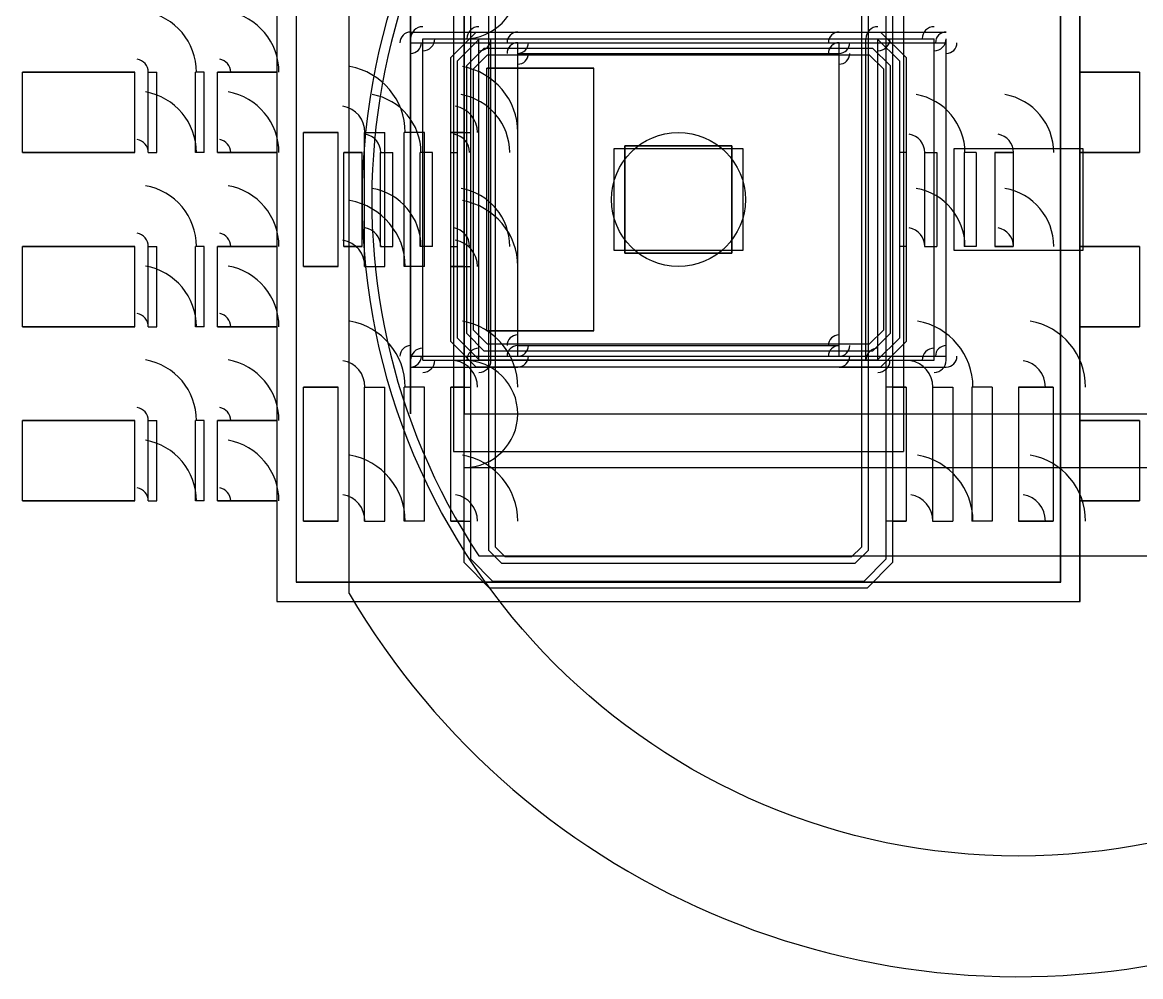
# Model space of a CAD drawing. Extents: x -2 to 154, y -118 to 3.
# Drawn here: x -2.45 to 1.726, y -2.9 to 0.661 of the extents above; entities that cross this region are included whole.
import ezdxf

# ---------------------------------------------------------------- set-up
doc = ezdxf.new("R2010")
doc.units = 0
doc.layers.get('0').update_dxf_attribs({"linetype": 'CONTINUOUS'})

msp = doc.modelspace()

# ---------------------------------------------------------------- linework, layer by layer
for p, q in [((-1.23, -1.4697, 4), (-1.23, 1.4697, 4)), ((-1.23, -1.4697, 3), (-1.23, 1.4697, 3)), ((-1.4277, 1.4277, 0.1), (-1.4277, -1.4277, 0.1)), ((-1.4272, 1.4272, 0.96), (-1.4272, -1.4272, 0.96)), ((1.4272, -1.4272, 0.96), (1.4272, 1.4272, 0.96)), ((1.4277, -1.4277, 0.1), (1.4277, 1.4277, 0.1)), ((-0.7086, -1.3093, 0.1), (-0.7086, 1.3093, 0.1)), ((-0.6836, -1.2968, 1.55), (-0.6836, 1.2968, 1.55)), ((0.6836, 1.2968, 1.55), (0.6836, -1.2968, 1.55)), ((0.7086, 1.3093, 0.1), (0.7086, -1.3093, 0.1)), ((-0.84, 0.94, 0.1), (-0.84, -0.94, 0.1)), ((-0.84, 0.94), (-0.84, -0.94)), ((0.84, 0.94, 0.1), (0.84, -0.94, 0.1)), ((0.84, 0.94), (0.84, -0.94)), ((-1.5, 0.825, 0.44), (-1.5, 0.475, 0.44)), ((-1.5, 0.825, 0.62), (-1.5, 0.475, 0.62)), ((-1.4995, 0.825, 0.62), (-1.4995, 0.475, 0.62)), ((-1, -0.8), (-1, 0.8)), ((-1, 0.8, 9.8), (-1, -0.8, 9.8)), ((-0.8, 0.8, 10), (-0.8, -0.8, 10)), ((1.4995, 0.475, 0.62), (1.4995, 0.825, 0.62)), ((1.5, 0.475, 0.44), (1.5, 0.825, 0.44)), ((1.5, 0.475, 0.62), (1.5, 0.825, 0.62)), ((-0.8, 0.25, 0.75), (-0.8, 0.7, 0.75)), ((-0.8, 0.25, 0.9), (-0.8, 0.7, 0.9)), ((-0.775, 0.25, 0.9), (-0.775, 0.7, 0.9)), ((0.775, 0.7, 0.9), (0.775, -0.7, 0.9)), ((0.8, 0.7, 0.75), (0.8, -0.7, 0.75)), ((0.8, 0.7, 0.9), (0.8, -0.7, 0.9)), ((-1, 0.625, 0.04), (-1, 0.625, 1.21)), ((-1, 0.625, 0.04), (-0.6, 0.625, 0.04)), ((-1, 0.625, 1.21), (-0.6, 0.625, 1.21)), ((-1, -0.6, 0.045), (-1, 0.6, 0.045)), ((-1, 0.6, 0.045), (-1, 0.6, 0.405)), ((-1, -0.6, 0.405), (-1, 0.6, 0.405)), ((-1, -0.585), (-1, 0.585)), ((-1, -0.585, 1.25), (-1, 0.585, 1.25)), ((-1, 0.585), (-0.6, 0.585)), ((-1, 0.585, 1.25), (-0.6, 0.585, 1.25)), ((-0.955, -0.6), (-0.955, 0.6)), ((-0.955, -0.6, 0.45), (-0.955, 0.6, 0.45)), ((-0.955, 0.6), (-0.745, 0.6)), ((-0.955, 0.6, 0.45), (-0.745, 0.6, 0.45)), ((-0.955, 0.6, 0.405), (-0.7, 0.6, 0.405)), ((-0.955, 0.6, 0.045), (-0.955, 0.6, 0.405)), ((-0.955, 0.6, 0.045), (-0.7, 0.6, 0.045)), ((-0.85, 0.53, 0.525), (-0.755, 0.625, 0.525)), ((-0.85, 0.53, 0.675), (-0.755, 0.625, 0.675)), ((-0.825, 0.5175, 0.675), (-0.7425, 0.6, 0.675)), ((-0.755, 0.625, 0.525), (-0.755, 0.625, 0.5438)), ((-0.755, 0.625, 0.5438), (-0.755, 0.625, 0.5625)), ((-0.755, 0.625, 0.5625), (-0.755, 0.625, 0.5813)), ((-0.755, 0.625, 0.5813), (-0.755, 0.625, 0.6)), ((-0.755, 0.625, 0.6), (-0.755, 0.625, 0.6188)), ((-0.755, 0.625, 0.6188), (-0.755, 0.625, 0.6375)), ((-0.755, 0.625, 0.6375), (-0.755, 0.625, 0.6563)), ((-0.755, 0.625, 0.6563), (-0.755, 0.625, 0.675)), ((-0.755, 0.625, 0.675), (0.755, 0.625, 0.675)), ((-0.755, 0.625, 0.525), (0.755, 0.625, 0.525)), ((-0.745, -0.6), (-0.745, 0.6)), ((-0.745, -0.6, 0.45), (-0.745, 0.6, 0.45)), ((-0.7425, 0.6, 0.675), (0.7425, 0.6, 0.675)), ((-0.7, -0.6, 0.045), (-0.7, 0.6, 0.045)), ((-0.7, -0.6, 0.405), (-0.7, 0.6, 0.405)), ((-0.7, 0.6, 0.405), (0.7, 0.6, 0.405)), ((-0.7, 0.6, 0.045), (0.7, 0.6, 0.045)), ((-0.7, 0.6, 0.405), (-0.7, 0.6, 0.45)), ((-0.7, -0.6, 0.45), (-0.7, 0.6, 0.45)), ((-0.7, 0.6, 0.45), (0.7, 0.6, 0.45)), ((-0.6, 0.625, 0.04), (-0.6, 0.625, 1.21)), ((-0.6, -0.585), (-0.6, 0.585)), ((-0.6, -0.585, 1.25), (-0.6, 0.585, 1.25)), ((-0.6, 0.585, 0.08), (-0.6, 0.585, 1.17)), ((-0.6, 0.585, 0.08), (0.6, 0.585, 0.08)), ((-0.6, 0.585, 1.17), (0.6, 0.585, 1.17)), ((0.6, 0.625, 0.04), (0.6, 0.625, 1.21)), ((0.6, 0.625, 0.04), (1, 0.625, 0.04)), ((0.6, 0.625, 1.21), (1, 0.625, 1.21)), ((0.6, 0.585, 0.08), (0.6, 0.585, 1.17)), ((0.6, -0.585), (0.6, 0.585)), ((0.6, -0.585, 1.25), (0.6, 0.585, 1.25)), ((0.6, 0.585), (1, 0.585)), ((0.6, 0.585, 1.25), (1, 0.585, 1.25)), ((0.7, 0.6, 0.405), (0.955, 0.6, 0.405)), ((0.7, 0.6, 0.045), (0.955, 0.6, 0.045)), ((0.7, -0.6, 0.045), (0.7, 0.6, 0.045)), ((0.7, 0.6, 0.405), (0.7, 0.6, 0.45)), ((0.7, -0.6, 0.405), (0.7, 0.6, 0.405)), ((0.7, -0.6, 0.45), (0.7, 0.6, 0.45)), ((0.7425, 0.6, 0.675), (0.825, 0.5175, 0.675)), ((0.745, 0.6), (0.955, 0.6)), ((0.745, 0.6, 0.45), (0.955, 0.6, 0.45)), ((0.745, -0.6), (0.745, 0.6)), ((0.745, -0.6, 0.45), (0.745, 0.6, 0.45)), ((0.755, 0.625, 0.675), (0.85, 0.53, 0.675)), ((0.755, 0.625, 0.525), (0.755, 0.625, 0.5438)), ((0.755, 0.625, 0.5438), (0.755, 0.625, 0.5625)), ((0.755, 0.625, 0.5625), (0.755, 0.625, 0.5813)), ((0.755, 0.625, 0.5813), (0.755, 0.625, 0.6)), ((0.755, 0.625, 0.6), (0.755, 0.625, 0.6188)), ((0.755, 0.625, 0.6188), (0.755, 0.625, 0.6375)), ((0.755, 0.625, 0.6375), (0.755, 0.625, 0.6563)), ((0.755, 0.625, 0.6563), (0.755, 0.625, 0.675)), ((0.755, 0.625, 0.525), (0.85, 0.53, 0.525)), ((0.955, 0.6, 0.045), (0.955, 0.6, 0.405)), ((0.955, -0.6), (0.955, 0.6)), ((0.955, -0.6, 0.45), (0.955, 0.6, 0.45)), ((1, 0.625, 0.04), (1, 0.625, 1.21)), ((1, 0.6, 0.045), (1, 0.6, 0.405)), ((1, -0.6, 0.045), (1, 0.6, 0.045)), ((1, -0.6, 0.405), (1, 0.6, 0.405)), ((1, -0.585), (1, 0.585)), ((1, -0.585, 1.25), (1, 0.585, 1.25)), ((-0.7903, 0.5001, 0.1), (-0.7251, 0.5653, 0.1)), ((-0.7251, 0.5653, 0.1), (0.7251, 0.5653, 0.1)), ((-0.6, -0.545, 1.21), (-0.6, 0.545, 1.21)), ((-0.6, -0.545, 0.04), (-0.6, 0.545, 0.04)), ((-0.6, 0.545, 0.04), (0.6, 0.545, 0.04)), ((-0.6, 0.545, 1.21), (0.6, 0.545, 1.21)), ((0.6, -0.545, 0.04), (0.6, 0.545, 0.04)), ((0.6, -0.545, 1.21), (0.6, 0.545, 1.21)), ((0.7251, 0.5653, 0.1), (0.7903, 0.5001, 0.1)), ((-0.85, 0.175, 0.525), (-0.85, 0.53, 0.525)), ((-0.85, 0.53, 0.525), (-0.85, 0.53, 0.5438)), ((-0.85, 0.53, 0.5438), (-0.85, 0.53, 0.5625)), ((-0.85, 0.53, 0.5625), (-0.85, 0.53, 0.5813)), ((-0.85, 0.53, 0.5813), (-0.85, 0.53, 0.6)), ((-0.85, 0.53, 0.6), (-0.85, 0.53, 0.6188)), ((-0.85, 0.53, 0.6188), (-0.85, 0.53, 0.6375)), ((-0.85, 0.53, 0.6375), (-0.85, 0.53, 0.6563)), ((-0.85, 0.53, 0.6563), (-0.85, 0.53, 0.675)), ((-0.85, 0.175, 0.675), (-0.85, 0.53, 0.675)), ((-0.825, 0.175, 0.675), (-0.825, 0.5175, 0.675)), ((-0.7653, 0.4876, 1.1), (-0.7126, 0.5403, 1.1)), ((-0.7126, 0.5403, 1.1), (0.7126, 0.5403, 1.1)), ((0.7126, 0.5403, 1.1), (0.7653, 0.4876, 1.1)), ((0.825, 0.5175, 0.675), (0.825, 0.175, 0.675)), ((0.85, 0.53, 0.675), (0.85, 0.175, 0.675)), ((0.85, 0.53, 0.525), (0.85, 0.53, 0.5438)), ((0.85, 0.53, 0.5438), (0.85, 0.53, 0.5625)), ((0.85, 0.53, 0.5625), (0.85, 0.53, 0.5813)), ((0.85, 0.53, 0.5813), (0.85, 0.53, 0.6)), ((0.85, 0.53, 0.6), (0.85, 0.53, 0.6188)), ((0.85, 0.53, 0.6188), (0.85, 0.53, 0.6375)), ((0.85, 0.53, 0.6375), (0.85, 0.53, 0.6563)), ((0.85, 0.53, 0.6563), (0.85, 0.53, 0.675)), ((0.85, 0.53, 0.525), (0.85, 0.175, 0.525)), ((-2.03, 0.475), (-2.45, 0.475)), ((-2.45, 0.475), (-2.45, 0.475, 0.18)), ((-2.45, 0.475, 0.18), (-2.03, 0.475, 0.18)), ((-2.45, 0.175, 0.18), (-2.45, 0.475, 0.18)), ((-2.45, 0.175), (-2.45, 0.475)), ((-2.03, 0.175, 0.18), (-2.03, 0.475, 0.18)), ((-2.03, 0.175), (-2.03, 0.475)), ((-1.9808, 0.475, 0.2213), (-1.9483, 0.475, 0.4299)), ((-1.9808, 0.175, 0.2213), (-1.9808, 0.475, 0.2213)), ((-1.9483, 0.175, 0.4299), (-1.9483, 0.475, 0.4299)), ((-1.771, 0.475, 0.3987), (-1.8035, 0.475, 0.1901)), ((-1.8035, 0.175, 0.1901), (-1.8035, 0.475, 0.1901)), ((-1.771, 0.175, 0.3987), (-1.771, 0.475, 0.3987)), ((-1.5, 0.475, 0.44), (-1.7218, 0.475, 0.44)), ((-1.7218, 0.175, 0.44), (-1.7218, 0.475, 0.44)), ((-1.7218, 0.475, 0.62), (-1.5, 0.475, 0.62)), ((-1.7218, 0.175, 0.62), (-1.7218, 0.475, 0.62)), ((-1.5, 0.475, 0.62), (-1.5, 0.475, 0.44)), ((-1.5, 0.475, 0.44), (-1.5, 0.175, 0.44)), ((-1.5, 0.475, 0.62), (-1.4995, 0.475, 0.62)), ((-1.4995, 0.475, 0.62), (-1.4995, 0.175, 0.62)), ((-0.7903, -0.5001, 0.1), (-0.7903, 0.5001, 0.1)), ((-0.7653, -0.4876, 1.1), (-0.7653, 0.4876, 1.1)), ((-0.7153, -0.4903, 1.1), (-0.7153, 0.4903, 1.1)), ((-0.3153, 0.4903, 1.1), (-0.7153, 0.4903, 1.1)), ((-0.7153, 0.4903, 1.1), (-0.7153, 0.4903, 1.11)), ((-0.7153, 0.4903, 1.11), (-0.3153, 0.4903, 1.11)), ((-0.7153, -0.4903, 1.11), (-0.7153, 0.4903, 1.11)), ((-0.3153, -0.4903, 1.1), (-0.3153, 0.4903, 1.1)), ((-0.3153, 0.4903, 1.1), (-0.3153, 0.4903, 1.11)), ((-0.3153, -0.4903, 1.11), (-0.3153, 0.4903, 1.11)), ((0.7653, 0.4876, 1.1), (0.7653, -0.4876, 1.1)), ((0.7903, 0.5001, 0.1), (0.7903, -0.5001, 0.1)), ((1.5, 0.475, 0.62), (1.4995, 0.475, 0.62)), ((1.4995, 0.175, 0.62), (1.4995, 0.475, 0.62)), ((1.5, 0.475, 0.44), (1.7218, 0.475, 0.44)), ((1.5, 0.175, 0.44), (1.5, 0.475, 0.44)), ((1.5, 0.475, 0.62), (1.5, 0.475, 0.44)), ((1.7218, 0.475, 0.62), (1.5, 0.475, 0.62)), ((1.7218, 0.475, 0.44), (1.7218, 0.175, 0.44)), ((1.7218, 0.475, 0.62), (1.7218, 0.175, 0.62)), ((-1.2705, 0.25), (-1.4, 0.25)), ((-1.4, 0.25), (-1.4, 0.25, 0.15)), ((-1.4, 0.25, 0.15), (-1.2705, 0.25, 0.15)), ((-1.4, -0.25, 0.15), (-1.4, 0.25, 0.15)), ((-1.4, -0.25), (-1.4, 0.25)), ((-1.2705, -0.25, 0.15), (-1.2705, 0.25, 0.15)), ((-1.2705, -0.25), (-1.2705, 0.25)), ((-1.1721, 0.25, 0.2326), (-1.0962, 0.25, 0.6934)), ((-1.1721, -0.25, 0.2326), (-1.1721, 0.25, 0.2326)), ((-1.0962, -0.25, 0.6934), (-1.0962, 0.25, 0.6934)), ((-0.9485, 0.25, 0.6674), (-1.0243, 0.25, 0.2066)), ((-1.0243, -0.25, 0.2066), (-1.0243, 0.25, 0.2066)), ((-0.9485, -0.25, 0.6674), (-0.9485, 0.25, 0.6674)), ((-0.8, 0.25, 0.75), (-0.85, 0.25, 0.75)), ((-0.85, -0.25, 0.75), (-0.85, 0.25, 0.75)), ((-0.85, 0.25, 0.9), (-0.8, 0.25, 0.9)), ((-0.85, -0.25, 0.9), (-0.85, 0.25, 0.9)), ((-0.8, -0.25, 0.75), (-0.8, 0.25, 0.75)), ((-0.8, 0.25, 0.75), (-0.8, 0.25, 0.9)), ((-0.8, 0.25, 0.9), (-0.775, 0.25, 0.9)), ((-0.775, -0.25, 0.9), (-0.775, 0.25, 0.9)), ((-2.03, 0.175), (-2.45, 0.175)), ((-2.45, 0.175), (-2.45, 0.175, 0.18)), ((-2.45, 0.175, 0.18), (-2.03, 0.175, 0.18)), ((-1.9808, 0.175, 0.2213), (-1.9483, 0.175, 0.4299)), ((-1.771, 0.175, 0.3987), (-1.8035, 0.175, 0.1901)), ((-1.5, 0.175, 0.44), (-1.7218, 0.175, 0.44)), ((-1.7218, 0.175, 0.62), (-1.5, 0.175, 0.62)), ((-1.5, 0.175, 0.62), (-1.5, 0.175, 0.44)), ((-1.5, 0.175, 0.44), (-1.5, -0.175, 0.44)), ((-1.5, 0.175, 0.62), (-1.5, -0.175, 0.62)), ((-1.5, 0.175, 0.62), (-1.4995, 0.175, 0.62)), ((-1.4995, 0.175, 0.62), (-1.4995, -0.175, 0.62)), ((-1.1814, 0.175), (-1.25, 0.175)), ((-1.25, 0.175), (-1.25, 0.175, 0.15)), ((-1.25, 0.175, 0.15), (-1.1814, 0.175, 0.15)), ((-1.25, -0.175, 0.15), (-1.25, 0.175, 0.15)), ((-1.25, -0.175), (-1.25, 0.175)), ((-1.1814, -0.175, 0.15), (-1.1814, 0.175, 0.15)), ((-1.1814, -0.175), (-1.1814, 0.175)), ((-1.1125, 0.175, 0.2078), (-1.0667, 0.175, 0.4932)), ((-1.1125, -0.175, 0.2078), (-1.1125, 0.175, 0.2078)), ((-1.0667, -0.175, 0.4932), (-1.0667, 0.175, 0.4932)), ((-0.9189, 0.175, 0.4672), (-0.9648, 0.175, 0.1818)), ((-0.9648, -0.175, 0.1818), (-0.9648, 0.175, 0.1818)), ((-0.9189, -0.175, 0.4672), (-0.9189, 0.175, 0.4672)), ((-0.85, -0.175, 0.525), (-0.85, 0.175, 0.525)), ((-0.85, 0.175, 0.525), (-0.85, 0.175, 0.675)), ((-0.85, 0.175, 0.675), (-0.825, 0.175, 0.675)), ((-0.85, -0.175, 0.675), (-0.85, 0.175, 0.675)), ((-0.825, -0.175, 0.675), (-0.825, 0.175, 0.675)), ((-0.24, 0.19, 2.5), (0.24, 0.19, 2.5)), ((-0.24, -0.19, 2.5), (-0.24, 0.19, 2.5)), ((-0.24, -0.19, -2.5), (-0.24, 0.19, -2.5)), ((-0.24, 0.19, 2.5), (-0.24, 0.19, -2.5)), ((-0.24, 0.19, -2.5), (0.24, 0.19, -2.5)), ((0.2, 0.2, 3), (-0.2, 0.2, 3)), ((-0.2, 0.2, 3), (-0.2, -0.2, 3)), ((-0.2, -0.2, -2.5), (-0.2, 0.2, -2.5)), ((-0.2, 0.2, 3), (-0.2, 0.2, -2.5)), ((-0.2, 0.2, -2.5), (0.2, 0.2, -2.5)), ((0.2, -0.2, 3), (0.2, 0.2, 3)), ((0.2, 0.2, 3), (0.2, 0.2, -2.5)), ((0.2, 0.2, -2.5), (0.2, -0.2, -2.5)), ((0.24, 0.19, 2.5), (0.24, -0.19, 2.5)), ((0.24, 0.19, 2.5), (0.24, 0.19, -2.5)), ((0.24, 0.19, -2.5), (0.24, -0.19, -2.5)), ((0.85, 0.175, 0.675), (0.825, 0.175, 0.675)), ((0.825, 0.175, 0.675), (0.825, -0.175, 0.675)), ((0.85, 0.175, 0.525), (0.85, 0.175, 0.675)), ((0.85, 0.175, 0.525), (0.85, -0.175, 0.525)), ((0.85, 0.175, 0.675), (0.85, -0.175, 0.675)), ((0.9189, 0.175, 0.4672), (0.9189, -0.175, 0.4672)), ((0.9189, 0.175, 0.4672), (0.9648, 0.175, 0.1818)), ((0.9648, 0.175, 0.1818), (0.9648, -0.175, 0.1818)), ((1.03, 0.19, 2.5), (1.51, 0.19, 2.5)), ((1.03, -0.19, 2.5), (1.03, 0.19, 2.5)), ((1.03, -0.19, -2.5), (1.03, 0.19, -2.5)), ((1.03, 0.19, 2.5), (1.03, 0.19, -2.5)), ((1.03, 0.19, -2.5), (1.51, 0.19, -2.5)), ((1.1125, 0.175, 0.2078), (1.0667, 0.175, 0.4932)), ((1.0667, 0.175, 0.4932), (1.0667, -0.175, 0.4932)), ((1.1125, 0.175, 0.2078), (1.1125, -0.175, 0.2078)), ((1.1814, 0.175), (1.25, 0.175)), ((1.25, 0.175, 0.15), (1.1814, 0.175, 0.15)), ((1.1814, 0.175, 0.15), (1.1814, -0.175, 0.15)), ((1.1814, 0.175), (1.1814, -0.175)), ((1.25, 0.175), (1.25, 0.175, 0.15)), ((1.25, 0.175, 0.15), (1.25, -0.175, 0.15)), ((1.25, 0.175), (1.25, -0.175)), ((1.5, 0.175, 0.62), (1.4995, 0.175, 0.62)), ((1.4995, -0.175, 0.62), (1.4995, 0.175, 0.62)), ((1.5, -0.175, 0.44), (1.5, 0.175, 0.44)), ((1.5, 0.175, 0.62), (1.5, 0.175, 0.44)), ((1.5, -0.175, 0.62), (1.5, 0.175, 0.62)), ((1.5, 0.175, 0.44), (1.7218, 0.175, 0.44)), ((1.7218, 0.175, 0.62), (1.5, 0.175, 0.62)), ((1.51, 0.19, 2.5), (1.51, -0.19, 2.5)), ((1.51, 0.19, 2.5), (1.51, 0.19, -2.5)), ((1.51, 0.19, -2.5), (1.51, -0.19, -2.5)), ((0.25, 0), (0.25, 0, -1.9)), ((-2.03, -0.175), (-2.45, -0.175)), ((-2.45, -0.175), (-2.45, -0.175, 0.18)), ((-2.45, -0.175, 0.18), (-2.03, -0.175, 0.18)), ((-2.45, -0.475, 0.18), (-2.45, -0.175, 0.18)), ((-2.45, -0.475), (-2.45, -0.175)), ((-2.03, -0.475, 0.18), (-2.03, -0.175, 0.18)), ((-2.03, -0.475), (-2.03, -0.175)), ((-1.9808, -0.175, 0.2213), (-1.9483, -0.175, 0.4299)), ((-1.9808, -0.475, 0.2213), (-1.9808, -0.175, 0.2213)), ((-1.9483, -0.475, 0.4299), (-1.9483, -0.175, 0.4299)), ((-1.771, -0.175, 0.3987), (-1.8035, -0.175, 0.1901)), ((-1.8035, -0.475, 0.1901), (-1.8035, -0.175, 0.1901)), ((-1.771, -0.475, 0.3987), (-1.771, -0.175, 0.3987)), ((-1.5, -0.175, 0.44), (-1.7218, -0.175, 0.44)), ((-1.7218, -0.475, 0.44), (-1.7218, -0.175, 0.44)), ((-1.7218, -0.175, 0.62), (-1.5, -0.175, 0.62)), ((-1.7218, -0.475, 0.62), (-1.7218, -0.175, 0.62)), ((-1.5, -0.175, 0.62), (-1.5, -0.175, 0.44)), ((-1.5, -0.175, 0.44), (-1.5, -0.475, 0.44)), ((-1.5, -0.175, 0.62), (-1.4995, -0.175, 0.62)), ((-1.4995, -0.175, 0.62), (-1.4995, -0.475, 0.62)), ((-1.1814, -0.175), (-1.25, -0.175)), ((-1.25, -0.175), (-1.25, -0.175, 0.15)), ((-1.25, -0.175, 0.15), (-1.1814, -0.175, 0.15)), ((-1.1125, -0.175, 0.2078), (-1.0667, -0.175, 0.4932)), ((-0.9189, -0.175, 0.4672), (-0.9648, -0.175, 0.1818)), ((-0.85, -0.53, 0.525), (-0.85, -0.175, 0.525)), ((-0.85, -0.175, 0.525), (-0.85, -0.175, 0.675)), ((-0.85, -0.53, 0.675), (-0.85, -0.175, 0.675)), ((-0.85, -0.175, 0.675), (-0.825, -0.175, 0.675)), ((-0.825, -0.5175, 0.675), (-0.825, -0.175, 0.675)), ((0.24, -0.19, 2.5), (-0.24, -0.19, 2.5)), ((0.24, -0.19, -2.5), (-0.24, -0.19, -2.5)), ((-0.24, -0.19, 2.5), (-0.24, -0.19, -2.5)), ((-0.2, -0.2, 3), (0.2, -0.2, 3)), ((0.2, -0.2, -2.5), (-0.2, -0.2, -2.5)), ((-0.2, -0.2, 3), (-0.2, -0.2, -2.5)), ((0.2, -0.2, 3), (0.2, -0.2, -2.5)), ((0.24, -0.19, 2.5), (0.24, -0.19, -2.5)), ((0.825, -0.175, 0.675), (0.825, -0.5175, 0.675)), ((0.85, -0.175, 0.675), (0.825, -0.175, 0.675)), ((0.85, -0.175, 0.675), (0.85, -0.53, 0.675)), ((0.85, -0.175, 0.525), (0.85, -0.175, 0.675)), ((0.85, -0.175, 0.525), (0.85, -0.53, 0.525)), ((0.9189, -0.175, 0.4672), (0.9648, -0.175, 0.1818)), ((1.51, -0.19, 2.5), (1.03, -0.19, 2.5)), ((1.51, -0.19, -2.5), (1.03, -0.19, -2.5)), ((1.03, -0.19, 2.5), (1.03, -0.19, -2.5)), ((1.1125, -0.175, 0.2078), (1.0667, -0.175, 0.4932)), ((1.1814, -0.175), (1.25, -0.175)), ((1.25, -0.175, 0.15), (1.1814, -0.175, 0.15)), ((1.25, -0.175), (1.25, -0.175, 0.15)), ((1.5, -0.175, 0.62), (1.4995, -0.175, 0.62)), ((1.4995, -0.475, 0.62), (1.4995, -0.175, 0.62)), ((1.5, -0.175, 0.44), (1.7218, -0.175, 0.44)), ((1.5, -0.475, 0.44), (1.5, -0.175, 0.44)), ((1.5, -0.175, 0.62), (1.5, -0.175, 0.44)), ((1.7218, -0.175, 0.62), (1.5, -0.175, 0.62)), ((1.51, -0.19, 2.5), (1.51, -0.19, -2.5)), ((1.7218, -0.175, 0.44), (1.7218, -0.475, 0.44)), ((1.7218, -0.175, 0.62), (1.7218, -0.475, 0.62)), ((-1.2705, -0.25), (-1.4, -0.25)), ((-1.4, -0.25), (-1.4, -0.25, 0.15)), ((-1.4, -0.25, 0.15), (-1.2705, -0.25, 0.15)), ((-1.1721, -0.25, 0.2326), (-1.0962, -0.25, 0.6934)), ((-0.9485, -0.25, 0.6674), (-1.0243, -0.25, 0.2066)), ((-0.8, -0.25, 0.75), (-0.85, -0.25, 0.75)), ((-0.85, -0.25, 0.9), (-0.8, -0.25, 0.9)), ((-0.8, -0.7, 0.75), (-0.8, -0.25, 0.75)), ((-0.8, -0.25, 0.75), (-0.8, -0.25, 0.9)), ((-0.8, -0.7, 0.9), (-0.8, -0.25, 0.9)), ((-0.8, -0.25, 0.9), (-0.775, -0.25, 0.9)), ((-0.775, -0.7, 0.9), (-0.775, -0.25, 0.9)), ((-2.03, -0.475), (-2.45, -0.475)), ((-2.45, -0.475), (-2.45, -0.475, 0.18)), ((-2.45, -0.475, 0.18), (-2.03, -0.475, 0.18)), ((-1.9808, -0.475, 0.2213), (-1.9483, -0.475, 0.4299)), ((-1.771, -0.475, 0.3987), (-1.8035, -0.475, 0.1901)), ((-1.5, -0.475, 0.44), (-1.7218, -0.475, 0.44)), ((-1.7218, -0.475, 0.62), (-1.5, -0.475, 0.62)), ((-1.5, -0.475, 0.62), (-1.5, -0.475, 0.44)), ((-1.5, -0.475, 0.44), (-1.5, -0.825, 0.44)), ((-1.5, -0.475, 0.62), (-1.5, -0.825, 0.62)), ((-1.5, -0.475, 0.62), (-1.4995, -0.475, 0.62)), ((-1.4995, -0.475, 0.62), (-1.4995, -0.825, 0.62)), ((-0.7251, -0.5653, 0.1), (-0.7903, -0.5001, 0.1)), ((-0.7126, -0.5403, 1.1), (-0.7653, -0.4876, 1.1)), ((-0.3153, -0.4903, 1.1), (-0.7153, -0.4903, 1.1)), ((-0.7153, -0.4903, 1.1), (-0.7153, -0.4903, 1.11)), ((-0.7153, -0.4903, 1.11), (-0.3153, -0.4903, 1.11)), ((-0.3153, -0.4903, 1.1), (-0.3153, -0.4903, 1.11)), ((0.7653, -0.4876, 1.1), (0.7126, -0.5403, 1.1)), ((0.7903, -0.5001, 0.1), (0.7251, -0.5653, 0.1)), ((1.5, -0.475, 0.62), (1.4995, -0.475, 0.62)), ((1.4995, -0.825, 0.62), (1.4995, -0.475, 0.62)), ((1.5, -0.825, 0.44), (1.5, -0.475, 0.44)), ((1.5, -0.475, 0.62), (1.5, -0.475, 0.44)), ((1.5, -0.825, 0.62), (1.5, -0.475, 0.62)), ((1.5, -0.475, 0.44), (1.7218, -0.475, 0.44)), ((1.7218, -0.475, 0.62), (1.5, -0.475, 0.62)), ((-0.85, -0.53, 0.525), (-0.85, -0.53, 0.5438)), ((-0.85, -0.53, 0.5438), (-0.85, -0.53, 0.5625)), ((-0.85, -0.53, 0.5625), (-0.85, -0.53, 0.5813)), ((-0.85, -0.53, 0.5813), (-0.85, -0.53, 0.6)), ((-0.85, -0.53, 0.6), (-0.85, -0.53, 0.6188)), ((-0.85, -0.53, 0.6188), (-0.85, -0.53, 0.6375)), ((-0.85, -0.53, 0.6375), (-0.85, -0.53, 0.6563)), ((-0.85, -0.53, 0.6563), (-0.85, -0.53, 0.675)), ((-0.755, -0.625, 0.525), (-0.85, -0.53, 0.525)), ((-0.755, -0.625, 0.675), (-0.85, -0.53, 0.675)), ((-0.7425, -0.6, 0.675), (-0.825, -0.5175, 0.675)), ((0.7126, -0.5403, 1.1), (-0.7126, -0.5403, 1.1)), ((0.825, -0.5175, 0.675), (0.7425, -0.6, 0.675)), ((0.85, -0.53, 0.675), (0.755, -0.625, 0.675)), ((0.85, -0.53, 0.525), (0.755, -0.625, 0.525)), ((0.85, -0.53, 0.525), (0.85, -0.53, 0.5438)), ((0.85, -0.53, 0.5438), (0.85, -0.53, 0.5625)), ((0.85, -0.53, 0.5625), (0.85, -0.53, 0.5813)), ((0.85, -0.53, 0.5813), (0.85, -0.53, 0.6)), ((0.85, -0.53, 0.6), (0.85, -0.53, 0.6188)), ((0.85, -0.53, 0.6188), (0.85, -0.53, 0.6375)), ((0.85, -0.53, 0.6375), (0.85, -0.53, 0.6563)), ((0.85, -0.53, 0.6563), (0.85, -0.53, 0.675)), ((0.7251, -0.5653, 0.1), (-0.7251, -0.5653, 0.1)), ((-0.6, -0.545, 0.04), (0.6, -0.545, 0.04)), ((-0.6, -0.545, 1.21), (0.6, -0.545, 1.21)), ((-1, -0.585), (-0.6, -0.585)), ((-1, -0.585, 1.25), (-0.6, -0.585, 1.25)), ((-1, -0.6, 0.045), (-1, -0.6, 0.405)), ((-1, -0.625, 0.04), (-1, -0.625, 1.21)), ((-1, -0.625, 0.04), (-0.6, -0.625, 0.04)), ((-1, -0.625, 1.21), (-0.6, -0.625, 1.21)), ((-0.955, -0.6), (-0.745, -0.6)), ((-0.955, -0.6, 0.45), (-0.745, -0.6, 0.45)), ((-0.955, -0.6, 0.405), (-0.7, -0.6, 0.405)), ((-0.955, -0.6, 0.045), (-0.955, -0.6, 0.405)), ((-0.955, -0.6, 0.045), (-0.7, -0.6, 0.045)), ((-0.755, -0.625, 0.525), (-0.755, -0.625, 0.5438)), ((-0.755, -0.625, 0.5438), (-0.755, -0.625, 0.5625)), ((-0.755, -0.625, 0.5625), (-0.755, -0.625, 0.5813)), ((-0.755, -0.625, 0.5813), (-0.755, -0.625, 0.6)), ((-0.755, -0.625, 0.6), (-0.755, -0.625, 0.6188)), ((-0.755, -0.625, 0.6188), (-0.755, -0.625, 0.6375)), ((-0.755, -0.625, 0.6375), (-0.755, -0.625, 0.6563)), ((-0.755, -0.625, 0.6563), (-0.755, -0.625, 0.675)), ((0.755, -0.625, 0.675), (-0.755, -0.625, 0.675)), ((0.755, -0.625, 0.525), (-0.755, -0.625, 0.525)), ((0.7425, -0.6, 0.675), (-0.7425, -0.6, 0.675)), ((-0.7, -0.6, 0.405), (0.7, -0.6, 0.405)), ((-0.7, -0.6, 0.045), (0.7, -0.6, 0.045)), ((-0.7, -0.6, 0.405), (-0.7, -0.6, 0.45)), ((-0.7, -0.6, 0.45), (0.7, -0.6, 0.45)), ((-0.6, -0.585, 0.08), (-0.6, -0.585, 1.17)), ((-0.6, -0.585, 0.08), (0.6, -0.585, 0.08)), ((-0.6, -0.585, 1.17), (0.6, -0.585, 1.17)), ((-0.6, -0.625, 0.04), (-0.6, -0.625, 1.21)), ((0.6, -0.585, 0.08), (0.6, -0.585, 1.17)), ((0.6, -0.585), (1, -0.585)), ((0.6, -0.585, 1.25), (1, -0.585, 1.25)), ((0.6, -0.625, 0.04), (0.6, -0.625, 1.21)), ((0.6, -0.625, 0.04), (1, -0.625, 0.04)), ((0.6, -0.625, 1.21), (1, -0.625, 1.21)), ((0.7, -0.6, 0.405), (0.955, -0.6, 0.405)), ((0.7, -0.6, 0.045), (0.955, -0.6, 0.045)), ((0.7, -0.6, 0.405), (0.7, -0.6, 0.45)), ((0.745, -0.6), (0.955, -0.6)), ((0.745, -0.6, 0.45), (0.955, -0.6, 0.45)), ((0.755, -0.625, 0.525), (0.755, -0.625, 0.5438)), ((0.755, -0.625, 0.5438), (0.755, -0.625, 0.5625)), ((0.755, -0.625, 0.5625), (0.755, -0.625, 0.5813)), ((0.755, -0.625, 0.5813), (0.755, -0.625, 0.6)), ((0.755, -0.625, 0.6), (0.755, -0.625, 0.6188)), ((0.755, -0.625, 0.6188), (0.755, -0.625, 0.6375)), ((0.755, -0.625, 0.6375), (0.755, -0.625, 0.6563)), ((0.755, -0.625, 0.6563), (0.755, -0.625, 0.675)), ((0.955, -0.6, 0.045), (0.955, -0.6, 0.405)), ((1, -0.6, 0.045), (1, -0.6, 0.405)), ((1, -0.625, 0.04), (1, -0.625, 1.21)), ((-1.2705, -0.7), (-1.4, -0.7)), ((-1.4, -0.7), (-1.4, -0.7, 0.15)), ((-1.4, -0.7, 0.15), (-1.2705, -0.7, 0.15)), ((-1.4, -1.2, 0.15), (-1.4, -0.7, 0.15)), ((-1.4, -1.2), (-1.4, -0.7)), ((-1.2705, -1.2, 0.15), (-1.2705, -0.7, 0.15)), ((-1.2705, -1.2), (-1.2705, -0.7)), ((-1.1721, -0.7, 0.2326), (-1.0962, -0.7, 0.6934)), ((-1.1721, -1.2, 0.2326), (-1.1721, -0.7, 0.2326)), ((-1.0962, -1.2, 0.6934), (-1.0962, -0.7, 0.6934)), ((-0.9485, -0.7, 0.6674), (-1.0243, -0.7, 0.2066)), ((-1.0243, -1.2, 0.2066), (-1.0243, -0.7, 0.2066)), ((-0.9485, -1.2, 0.6674), (-0.9485, -0.7, 0.6674)), ((-0.8, -0.7, 0.75), (-0.85, -0.7, 0.75)), ((-0.85, -1.2, 0.75), (-0.85, -0.7, 0.75)), ((-0.85, -0.7, 0.9), (-0.8, -0.7, 0.9)), ((-0.85, -1.2, 0.9), (-0.85, -0.7, 0.9)), ((-0.8, -1.2, 0.75), (-0.8, -0.7, 0.75)), ((-0.8, -0.7, 0.75), (-0.8, -0.7, 0.9)), ((-0.8, -0.7, 0.9), (-0.775, -0.7, 0.9)), ((-0.775, -1.2, 0.9), (-0.775, -0.7, 0.9)), ((0.8, -0.7, 0.9), (0.775, -0.7, 0.9)), ((0.775, -0.7, 0.9), (0.775, -1.2, 0.9)), ((0.8, -0.7, 0.75), (0.8, -0.7, 0.9)), ((0.8, -0.7, 0.75), (0.85, -0.7, 0.75)), ((0.8, -0.7, 0.75), (0.8, -1.2, 0.75)), ((0.85, -0.7, 0.9), (0.8, -0.7, 0.9)), ((0.85, -0.7, 0.75), (0.85, -1.2, 0.75)), ((0.85, -0.7, 0.9), (0.85, -1.2, 0.9)), ((0.9485, -0.7, 0.6674), (1.0243, -0.7, 0.2066)), ((0.9485, -0.7, 0.6674), (0.9485, -1.2, 0.6674)), ((1.0243, -0.7, 0.2066), (1.0243, -1.2, 0.2066)), ((1.1721, -0.7, 0.2326), (1.0962, -0.7, 0.6934)), ((1.0962, -0.7, 0.6934), (1.0962, -1.2, 0.6934)), ((1.1721, -0.7, 0.2326), (1.1721, -1.2, 0.2326)), ((1.2705, -0.7), (1.4, -0.7)), ((1.4, -0.7, 0.15), (1.2705, -0.7, 0.15)), ((1.2705, -0.7, 0.15), (1.2705, -1.2, 0.15)), ((1.2705, -0.7), (1.2705, -1.2)), ((1.4, -0.7), (1.4, -0.7, 0.15)), ((1.4, -0.7, 0.15), (1.4, -1.2, 0.15)), ((1.4, -0.7), (1.4, -1.2)), ((-2.03, -0.825), (-2.45, -0.825)), ((-2.45, -0.825), (-2.45, -0.825, 0.18)), ((-2.45, -0.825, 0.18), (-2.03, -0.825, 0.18)), ((-2.45, -1.125, 0.18), (-2.45, -0.825, 0.18)), ((-2.45, -1.125), (-2.45, -0.825)), ((-2.03, -1.125, 0.18), (-2.03, -0.825, 0.18)), ((-2.03, -1.125), (-2.03, -0.825)), ((-1.9808, -0.825, 0.2213), (-1.9483, -0.825, 0.4299)), ((-1.9808, -1.125, 0.2213), (-1.9808, -0.825, 0.2213)), ((-1.9483, -1.125, 0.4299), (-1.9483, -0.825, 0.4299)), ((-1.771, -0.825, 0.3987), (-1.8035, -0.825, 0.1901)), ((-1.8035, -1.125, 0.1901), (-1.8035, -0.825, 0.1901)), ((-1.771, -1.125, 0.3987), (-1.771, -0.825, 0.3987)), ((-1.5, -0.825, 0.44), (-1.7218, -0.825, 0.44)), ((-1.7218, -1.125, 0.44), (-1.7218, -0.825, 0.44)), ((-1.7218, -0.825, 0.62), (-1.5, -0.825, 0.62)), ((-1.7218, -1.125, 0.62), (-1.7218, -0.825, 0.62)), ((-1.5, -0.825, 0.62), (-1.5, -0.825, 0.44)), ((-1.5, -0.825, 0.44), (-1.5, -1.125, 0.44)), ((-1.5, -0.825, 0.62), (-1.4995, -0.825, 0.62)), ((-1.4995, -0.825, 0.62), (-1.4995, -1.125, 0.62)), ((-1, -0.8), (-1, -0.8, 9.8)), ((-0.8, -0.8, 10), (5.8, -0.8, 10)), ((1.4995, -1.125, 0.62), (1.4995, -0.825, 0.62)), ((1.5, -0.825, 0.62), (1.4995, -0.825, 0.62)), ((1.5, -0.825, 0.44), (1.7218, -0.825, 0.44)), ((1.5, -1.125, 0.44), (1.5, -0.825, 0.44)), ((1.5, -0.825, 0.62), (1.5, -0.825, 0.44)), ((1.7218, -0.825, 0.62), (1.5, -0.825, 0.62)), ((1.7218, -0.825, 0.44), (1.7218, -1.125, 0.44)), ((1.7218, -0.825, 0.62), (1.7218, -1.125, 0.62)), ((-0.84, -0.94, 0.1), (0.84, -0.94, 0.1)), ((-0.84, -0.94), (-0.84, -0.94, 0.1)), ((-0.84, -0.94), (0.84, -0.94)), ((0.84, -0.94), (0.84, -0.94, 0.1)), ((-0.8, -1), (-0.8, -1, 9.8)), ((-0.8, -1), (5.8, -1)), ((-0.8, -1, 9.8), (5.8, -1, 9.8)), ((-2.03, -1.125), (-2.45, -1.125)), ((-2.45, -1.125), (-2.45, -1.125, 0.18)), ((-2.45, -1.125, 0.18), (-2.03, -1.125, 0.18)), ((-1.9808, -1.125, 0.2213), (-1.9483, -1.125, 0.4299)), ((-1.771, -1.125, 0.3987), (-1.8035, -1.125, 0.1901)), ((-1.5, -1.125, 0.44), (-1.7218, -1.125, 0.44)), ((-1.7218, -1.125, 0.62), (-1.5, -1.125, 0.62)), ((-1.5, -1.125, 0.62), (-1.5, -1.125, 0.44)), ((-1.5, -1.125, 0.44), (-1.5, -1.5, 0.44)), ((-1.5, -1.125, 0.62), (-1.5, -1.5, 0.62)), ((-1.5, -1.125, 0.62), (-1.4995, -1.125, 0.62)), ((-1.4995, -1.125, 0.62), (-1.4995, -1.4995, 0.62)), ((1.5, -1.125, 0.62), (1.4995, -1.125, 0.62)), ((1.4995, -1.4995, 0.62), (1.4995, -1.125, 0.62)), ((1.5, -1.5, 0.62), (1.5, -1.125, 0.62)), ((1.5, -1.5, 0.44), (1.5, -1.125, 0.44)), ((1.5, -1.125, 0.62), (1.5, -1.125, 0.44)), ((1.5, -1.125, 0.44), (1.7218, -1.125, 0.44)), ((1.7218, -1.125, 0.62), (1.5, -1.125, 0.62)), ((-1.2705, -1.2), (-1.4, -1.2)), ((-1.4, -1.2), (-1.4, -1.2, 0.15)), ((-1.4, -1.2, 0.15), (-1.2705, -1.2, 0.15)), ((-1.1721, -1.2, 0.2326), (-1.0962, -1.2, 0.6934)), ((-0.9485, -1.2, 0.6674), (-1.0243, -1.2, 0.2066)), ((-0.8, -1.2, 0.75), (-0.85, -1.2, 0.75)), ((-0.85, -1.2, 0.9), (-0.8, -1.2, 0.9)), ((-0.8, -1.355, 0.75), (-0.8, -1.2, 0.75)), ((-0.8, -1.2, 0.75), (-0.8, -1.2, 0.9)), ((-0.8, -1.355, 0.9), (-0.8, -1.2, 0.9)), ((-0.8, -1.2, 0.9), (-0.775, -1.2, 0.9)), ((-0.775, -1.3425, 0.9), (-0.775, -1.2, 0.9)), ((0.8, -1.2, 0.9), (0.775, -1.2, 0.9)), ((0.775, -1.2, 0.9), (0.775, -1.3425, 0.9)), ((0.8, -1.2, 0.75), (0.85, -1.2, 0.75)), ((0.8, -1.2, 0.75), (0.8, -1.2, 0.9)), ((0.8, -1.2, 0.75), (0.8, -1.355, 0.75)), ((0.8, -1.2, 0.9), (0.8, -1.355, 0.9)), ((0.85, -1.2, 0.9), (0.8, -1.2, 0.9)), ((0.9485, -1.2, 0.6674), (1.0243, -1.2, 0.2066)), ((1.1721, -1.2, 0.2326), (1.0962, -1.2, 0.6934)), ((1.2705, -1.2), (1.4, -1.2)), ((1.4, -1.2, 0.15), (1.2705, -1.2, 0.15)), ((1.4, -1.2), (1.4, -1.2, 0.15)), ((-0.7458, -1.33, 2.5), (-0.7458, -1.33, 7.3)), ((-0.7458, -1.33, 7.3), (3.2858, -1.33, 7.3)), ((-0.7458, -1.33, 2.5), (3.2858, -1.33, 2.5)), ((-0.6593, -1.3586, 0.1), (-0.7086, -1.3093, 0.1)), ((-0.6468, -1.3336, 1.55), (-0.6836, -1.2968, 1.55)), ((0.6468, -1.3336, 1.55), (-0.6468, -1.3336, 1.55)), ((0.6836, -1.2968, 1.55), (0.6468, -1.3336, 1.55)), ((0.7086, -1.3093, 0.1), (0.6593, -1.3586, 0.1)), ((-0.8, -1.355, 0.75), (-0.8, -1.355, 0.7688)), ((-0.8, -1.355, 0.7688), (-0.8, -1.355, 0.7875)), ((-0.8, -1.355, 0.7875), (-0.8, -1.355, 0.8063)), ((-0.8, -1.355, 0.8063), (-0.8, -1.355, 0.825)), ((-0.8, -1.355, 0.825), (-0.8, -1.355, 0.8438)), ((-0.8, -1.355, 0.8438), (-0.8, -1.355, 0.8625)), ((-0.8, -1.355, 0.8625), (-0.8, -1.355, 0.8812)), ((-0.8, -1.355, 0.8812), (-0.8, -1.355, 0.9)), ((-0.705, -1.45, 0.75), (-0.8, -1.355, 0.75)), ((-0.705, -1.45, 0.9), (-0.8, -1.355, 0.9)), ((-0.6925, -1.425, 0.9), (-0.775, -1.3425, 0.9)), ((0.6593, -1.3586, 0.1), (-0.6593, -1.3586, 0.1)), ((0.775, -1.3425, 0.9), (0.6925, -1.425, 0.9)), ((0.8, -1.355, 0.75), (0.705, -1.45, 0.75)), ((0.8, -1.355, 0.9), (0.705, -1.45, 0.9)), ((0.8, -1.355, 0.75), (0.8, -1.355, 0.7688)), ((0.8, -1.355, 0.7688), (0.8, -1.355, 0.7875)), ((0.8, -1.355, 0.7875), (0.8, -1.355, 0.8063)), ((0.8, -1.355, 0.8063), (0.8, -1.355, 0.825)), ((0.8, -1.355, 0.825), (0.8, -1.355, 0.8438)), ((0.8, -1.355, 0.8438), (0.8, -1.355, 0.8625)), ((0.8, -1.355, 0.8625), (0.8, -1.355, 0.8812)), ((0.8, -1.355, 0.8812), (0.8, -1.355, 0.9)), ((-1.4277, -1.4277, 0.1), (1.4277, -1.4277, 0.1)), ((-1.4272, -1.4272, 0.96), (1.4272, -1.4272, 0.96)), ((-0.705, -1.45, 0.75), (-0.705, -1.45, 0.7688)), ((-0.705, -1.45, 0.7688), (-0.705, -1.45, 0.7875)), ((-0.705, -1.45, 0.7875), (-0.705, -1.45, 0.8063)), ((-0.705, -1.45, 0.8063), (-0.705, -1.45, 0.825)), ((-0.705, -1.45, 0.825), (-0.705, -1.45, 0.8438)), ((-0.705, -1.45, 0.8438), (-0.705, -1.45, 0.8625)), ((-0.705, -1.45, 0.8625), (-0.705, -1.45, 0.8812)), ((-0.705, -1.45, 0.8812), (-0.705, -1.45, 0.9)), ((0.705, -1.45, 0.75), (-0.705, -1.45, 0.75)), ((0.705, -1.45, 0.9), (-0.705, -1.45, 0.9)), ((0.6925, -1.425, 0.9), (-0.6925, -1.425, 0.9)), ((0.705, -1.45, 0.75), (0.705, -1.45, 0.7688)), ((0.705, -1.45, 0.7688), (0.705, -1.45, 0.7875)), ((0.705, -1.45, 0.7875), (0.705, -1.45, 0.8063)), ((0.705, -1.45, 0.8063), (0.705, -1.45, 0.825)), ((0.705, -1.45, 0.825), (0.705, -1.45, 0.8438)), ((0.705, -1.45, 0.8438), (0.705, -1.45, 0.8625)), ((0.705, -1.45, 0.8625), (0.705, -1.45, 0.8812)), ((0.705, -1.45, 0.8812), (0.705, -1.45, 0.9)), ((-1.5, -1.5, 0.44), (-1.5, -1.5, 0.4625)), ((-1.5, -1.5, 0.4625), (-1.5, -1.5, 0.485)), ((-1.5, -1.5, 0.485), (-1.5, -1.5, 0.5075)), ((-1.5, -1.5, 0.5075), (-1.5, -1.5, 0.53)), ((-1.5, -1.5, 0.53), (-1.5, -1.5, 0.5525)), ((-1.5, -1.5, 0.5525), (-1.5, -1.5, 0.575)), ((-1.5, -1.5, 0.575), (-1.5, -1.5, 0.5975)), ((-1.5, -1.5, 0.5975), (-1.5, -1.5, 0.62)), ((-1.5, -1.5, 0.44), (1.5, -1.5, 0.44)), ((-1.5, -1.5, 0.62), (1.5, -1.5, 0.62)), ((-1.4995, -1.4995, 0.62), (1.4995, -1.4995, 0.62)), ((-1.23, -1.4697, 3), (-1.23, -1.4697, 4)), ((1.5, -1.5, 0.44), (1.5, -1.5, 0.4625)), ((1.5, -1.5, 0.4625), (1.5, -1.5, 0.485)), ((1.5, -1.5, 0.485), (1.5, -1.5, 0.5075)), ((1.5, -1.5, 0.5075), (1.5, -1.5, 0.53)), ((1.5, -1.5, 0.53), (1.5, -1.5, 0.5525)), ((1.5, -1.5, 0.5525), (1.5, -1.5, 0.575)), ((1.5, -1.5, 0.575), (1.5, -1.5, 0.5975)), ((1.5, -1.5, 0.5975), (1.5, -1.5, 0.62))]:
    msp.add_line(p, q)
for centre, radius in [((1.27, 0, 9.15), 2.45), ((1.27, 0, 4), 2.45), ((0, 0), 0.25), ((0, 0, -1.9), 0.25)]:
    msp.add_circle(centre, radius)
for centre, radius, start, end in [((1.27, 0, 4), 2.9, -149.5497, 149.5497), ((1.27, 0, 3), 2.9, -149.5497, 149.5497), ((1.27, 0, 9.15), 2.45, 0, 90), ((1.27, 0, 2.5), 2.415, -33.4167, -146.5833), ((1.27, 0, 7.3), 2.415, -33.4167, -146.5833), ((-0.8, 0.8, 9.8), 0.2, -90, 0), ((-2.03, 0.475, 0.23), 0.23, 0, 80), ((-1.7218, 0.475, 0.39), 0.23, 0, 80), ((-0.955, 0.6, 0.045), 0.045, 90, 180), ((-0.745, 0.6, 0.045), 0.045, 90, 180), ((0.745, 0.6, 0.045), 0.045, 90, 180), ((0.955, 0.6, 0.045), 0.045, 90, 180), ((-1, 0.585, 0.04), 0.04, 90, 180), ((-1, 0.585, 1.21), 0.04, -90, 0), ((-0.955, 0.6, 0.405), 0.045, -90, 0), ((-0.745, 0.6, 0.405), 0.045, -90, 0), ((-0.6, 0.585, 0.04), 0.04, 90, 180), ((-0.6, 0.545, 0.08), 0.04, 90, 180), ((-0.6, 0.585, 1.21), 0.04, -90, 0), ((0.6, 0.585, 0.04), 0.04, 90, 180), ((0.6, 0.545, 0.08), 0.04, 90, 180), ((0.6, 0.585, 1.21), 0.04, -90, 0), ((0.745, 0.6, 0.405), 0.045, -90, 0), ((0.955, 0.6, 0.405), 0.045, -90, 0), ((1, 0.585, 0.04), 0.04, 90, 180), ((1, 0.585, 1.21), 0.04, -90, 0), ((-0.6, 0.545, 1.17), 0.04, -90, 0), ((0.6, 0.545, 1.17), 0.04, -90, 0), ((-2.03, 0.475, 0.23), 0.05, 0, 80), ((-1.7218, 0.475, 0.39), 0.05, 0, 80), ((-1.2705, 0.25, 0.25), 0.25, 0, 80), ((-0.85, 0.25, 0.65), 0.25, 0, 80), ((-2.03, 0.175, 0.23), 0.23, 0, 80), ((-1.7218, 0.175, 0.39), 0.23, 0, 80), ((-1.1814, 0.175, 0.22), 0.22, 0, 80), ((-0.85, 0.175, 0.455), 0.22, 0, 80), ((0.85, 0.175, 0.455), 0.22, 0, 80), ((1.1814, 0.175, 0.22), 0.22, 0, 80), ((-1.2705, 0.25, 0.25), 0.1, 0, 80), ((-0.85, 0.25, 0.65), 0.1, 0, 80), ((-2.03, 0.175, 0.23), 0.05, 0, 80), ((-1.7218, 0.175, 0.39), 0.05, 0, 80), ((-1.1814, 0.175, 0.22), 0.07, 0, 80), ((-0.85, 0.175, 0.455), 0.07, 0, 80), ((0.85, 0.175, 0.455), 0.07, 0, 80), ((1.1814, 0.175, 0.22), 0.07, 0, 80), ((-2.03, -0.175, 0.23), 0.23, 0, 80), ((-1.7218, -0.175, 0.39), 0.23, 0, 80), ((-1.1814, -0.175, 0.22), 0.22, 0, 80), ((-0.85, -0.175, 0.455), 0.22, 0, 80), ((0.85, -0.175, 0.455), 0.22, 0, 80), ((1.1814, -0.175, 0.22), 0.22, 0, 80), ((-1.2705, -0.25, 0.25), 0.25, 0, 80), ((-0.85, -0.25, 0.65), 0.25, 0, 80), ((-1.1814, -0.175, 0.22), 0.07, 0, 80), ((-0.85, -0.175, 0.455), 0.07, 0, 80), ((0.85, -0.175, 0.455), 0.07, 0, 80), ((1.1814, -0.175, 0.22), 0.07, 0, 80), ((-2.03, -0.175, 0.23), 0.05, 0, 80), ((-1.7218, -0.175, 0.39), 0.05, 0, 80), ((-1.2705, -0.25, 0.25), 0.1, 0, 80), ((-0.85, -0.25, 0.65), 0.1, 0, 80), ((-2.03, -0.475, 0.23), 0.23, 0, 80), ((-1.7218, -0.475, 0.39), 0.23, 0, 80), ((-2.03, -0.475, 0.23), 0.05, 0, 80), ((-1.7218, -0.475, 0.39), 0.05, 0, 80), ((-1.2705, -0.7, 0.25), 0.25, 0, 80), ((-0.85, -0.7, 0.65), 0.25, 0, 80), ((0.85, -0.7, 0.65), 0.25, 0, 80), ((1.2705, -0.7, 0.25), 0.25, 0, 80), ((-0.6, -0.545, 0.08), 0.04, 90, 180), ((0.6, -0.545, 0.08), 0.04, 90, 180), ((-1, -0.585, 0.04), 0.04, 90, 180), ((-0.955, -0.6, 0.045), 0.045, 90, 180), ((-0.745, -0.6, 0.045), 0.045, 90, 180), ((-0.6, -0.585, 0.04), 0.04, 90, 180), ((-0.6, -0.545, 1.17), 0.04, -90, 0), ((0.6, -0.585, 0.04), 0.04, 90, 180), ((0.6, -0.545, 1.17), 0.04, -90, 0), ((0.745, -0.6, 0.045), 0.045, 90, 180), ((0.955, -0.6, 0.045), 0.045, 90, 180), ((1, -0.585, 0.04), 0.04, 90, 180), ((-2.03, -0.825, 0.23), 0.23, 0, 80), ((-1.7218, -0.825, 0.39), 0.23, 0, 80), ((-1.2705, -0.7, 0.25), 0.1, 0, 80), ((-1, -0.585, 1.21), 0.04, -90, 0), ((-0.955, -0.6, 0.405), 0.045, -90, 0), ((-0.85, -0.7, 0.65), 0.1, 0, 80), ((-0.8, -0.8, 9.8), 0.2, 0, 90), ((-0.8, -0.8, 9.8), 0.2, 0, 90), ((-0.745, -0.6, 0.405), 0.045, -90, 0), ((-0.6, -0.585, 1.21), 0.04, -90, 0), ((0.6, -0.585, 1.21), 0.04, -90, 0), ((0.745, -0.6, 0.405), 0.045, -90, 0), ((0.85, -0.7, 0.65), 0.1, 0, 80), ((0.955, -0.6, 0.405), 0.045, -90, 0), ((1, -0.585, 1.21), 0.04, -90, 0), ((1.2705, -0.7, 0.25), 0.1, 0, 80), ((-2.03, -0.825, 0.23), 0.05, 0, 80), ((-1.7218, -0.825, 0.39), 0.05, 0, 80), ((-0.8, -0.8), 0.2, -90, 0), ((-0.8, -0.8, 9.8), 0.2, -90, 0), ((-2.03, -1.125, 0.23), 0.23, 0, 80), ((-1.7218, -1.125, 0.39), 0.23, 0, 80), ((-1.2705, -1.2, 0.25), 0.25, 0, 80), ((-0.85, -1.2, 0.65), 0.25, 0, 80), ((0.85, -1.2, 0.65), 0.25, 0, 80), ((1.2705, -1.2, 0.25), 0.25, 0, 80), ((-2.03, -1.125, 0.23), 0.05, 0, 80), ((-1.7218, -1.125, 0.39), 0.05, 0, 80), ((-1.2705, -1.2, 0.25), 0.1, 0, 80), ((-0.85, -1.2, 0.65), 0.1, 0, 80), ((0.85, -1.2, 0.65), 0.1, 0, 80), ((1.2705, -1.2, 0.25), 0.1, 0, 80)]:
    msp.add_arc(centre, radius, start, end)

doc.saveas('drawing.dxf')
